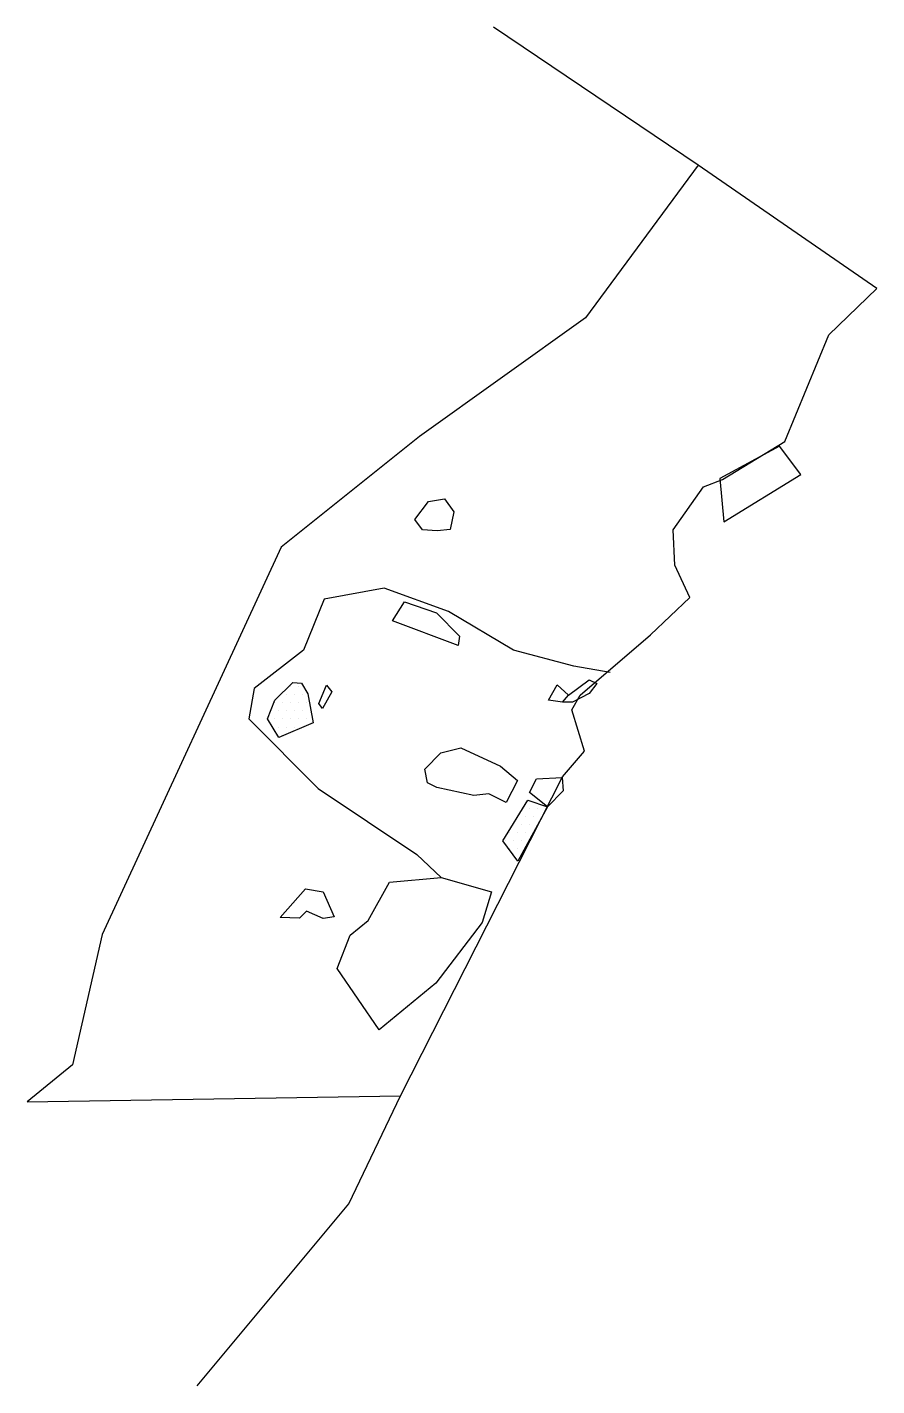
# Model space of a CAD drawing. Header units: metres. Extents: x -1.01 to 0.3, y -17.3 to -15.21.
import ezdxf

# ---------------------------------------------------------------- set-up
doc = ezdxf.new("R2010")
doc.units = ezdxf.units.M
doc.header["$LTSCALE"] = 25
doc.header["$MEASUREMENT"] = 0
doc.linetypes.add('STRICHPUNKTX2', pattern=[2, 1, -0.5, 0, -0.5])
doc.layers.get('0').update_dxf_attribs({"linetype": 'CONTINUOUS'})
for name, color, linetype in [('BEFUND', 1, 'CONTINUOUS'), ('GRABUNGSGRENZE', 3, 'STRICHPUNKTX2'), ('STEINE', 4, 'CONTINUOUS'), ('STEINESCHRAFF', 4, 'CONTINUOUS')]:
    doc.layers.add(name, color=color, linetype=linetype)

# ---------------------------------------------------------------- blocks, each defined once
blk = doc.blocks.new('*X1')
at = {"color": 0}
for p, q in [((-60, -1622.5), (-60, -1622.5)), ((-58.75, -1622.5), (-58.75, -1622.5)), ((-60.625, -1623.75), (-60.625, -1623.75)), ((-59.375, -1623.75), (-59.375, -1623.75)), ((-58.125, -1623.75), (-58.125, -1623.75)), ((-62.5, -1625), (-62.5, -1625)), ((-61.875, -1626.25), (-61.875, -1626.25)), ((-61.25, -1625), (-61.25, -1625)), ((-60.625, -1626.25), (-60.625, -1626.25)), ((-60, -1625), (-60, -1625)), ((-59.375, -1626.25), (-59.375, -1626.25)), ((-58.75, -1625), (-58.75, -1625)), ((-58.125, -1626.25), (-58.125, -1626.25)), ((-57.5, -1625), (-57.5, -1625)), ((-62.5, -1627.5), (-62.5, -1627.5)), ((-61.875, -1628.75), (-61.875, -1628.75)), ((-61.25, -1627.5), (-61.25, -1627.5)), ((-60.625, -1628.75), (-60.625, -1628.75)), ((-60, -1627.5), (-60, -1627.5)), ((-59.375, -1628.75), (-59.375, -1628.75)), ((-58.75, -1627.5), (-58.75, -1627.5)), ((-58.125, -1628.75), (-58.125, -1628.75)), ((-57.5, -1627.5), (-57.5, -1627.5)), ((-61.25, -1630), (-61.25, -1630)), ((-23.125, -1641.25), (-23.125, -1641.25)), ((-21.875, -1641.25), (-21.875, -1641.25)), ((-20.625, -1641.25), (-20.625, -1641.25)), ((-23.75, -1642.5), (-23.75, -1642.5)), ((-22.5, -1642.5), (-22.5, -1642.5)), ((-21.25, -1642.5), (-21.25, -1642.5)), ((-26.25, -1645), (-26.25, -1645)), ((-25.625, -1643.75), (-25.625, -1643.75)), ((-25, -1645), (-25, -1645)), ((-24.375, -1643.75), (-24.375, -1643.75)), ((-23.75, -1645), (-23.75, -1645)), ((-23.125, -1643.75), (-23.125, -1643.75)), ((-21.875, -1643.75), (-21.875, -1643.75)), ((-26.875, -1646.25), (-26.875, -1646.25)), ((-26.25, -1647.5), (-26.25, -1647.5)), ((-25.625, -1646.25), (-25.625, -1646.25)), ((-25, -1647.5), (-25, -1647.5)), ((-24.375, -1646.25), (-24.375, -1646.25))]:
    blk.add_line(p, q, dxfattribs=at)

msp = doc.modelspace()

# ---------------------------------------------------------------- linework, layer by layer
at = {"layer": 'BEFUND'}
for points in [[(-0.397, -15.9832), (-0.4085, -15.9673), (-0.3873, -15.9395), (-0.3628, -15.9352), (-0.3482, -15.9553), (-0.3542, -15.9827), (-0.3741, -15.985), (-0.397, -15.9832)], [(-0.1073, -16.2033), (-0.1632, -16.1935), (-0.2566, -16.1689), (-0.3568, -16.109), (-0.4557, -16.0732), (-0.5486, -16.0903), (-0.5803, -16.1687), (-0.6563, -16.2279), (-0.6649, -16.2751), (-0.5578, -16.3826), (-0.4053, -16.4844), (-0.368, -16.5195)]]:
    msp.add_lwpolyline(points, dxfattribs=at)
at = {"layer": 'GRABUNGSGRENZE', "flags": 128}
for points in [[(-0.7446, -17.3041), (-0.5103, -17.0232), (-0.4308, -16.8566), (-0.1806, -16.3644), (-0.147, -16.3246), (-0.1666, -16.2612), (-0.1536, -16.2384), (-0.0449, -16.145), (0.0154, -16.0877), (-0.0074, -16.0375), (-0.0103, -15.9834), (0.0369, -15.9167), (0.0661, -15.9054), (0.1621, -15.847), (0.2299, -15.6822), (0.3041, -15.6108), (0.0283, -15.4204), (-0.287, -15.2076)], [(0.0283, -15.4204), (-0.1453, -15.6562), (-0.4013, -15.839), (-0.6149, -16.01), (-0.8908, -16.6078), (-0.9366, -16.809), (-1.0066, -16.8657), (-0.4308, -16.8566)]]:
    msp.add_lwpolyline(points, dxfattribs=at)
at = {"layer": 'STEINE'}
for points in [[(0.062, -15.9038), (0.0683, -15.9711), (0.1869, -15.8977), (0.1538, -15.854), (0.062, -15.9038)], [(-0.4431, -16.1238), (-0.4244, -16.0944), (-0.3752, -16.1113), (-0.3399, -16.1475), (-0.3416, -16.1617), (-0.4431, -16.1238)], [(-0.6185, -16.3035), (-0.636, -16.2747), (-0.6244, -16.2458), (-0.5966, -16.2186), (-0.5834, -16.2198), (-0.5739, -16.2363), (-0.5653, -16.2812), (-0.6185, -16.3035)], [(-0.5567, -16.2512), (-0.5447, -16.2229), (-0.5367, -16.2331), (-0.5512, -16.259), (-0.5567, -16.2512)], [(-0.1807, -16.2493), (-0.2026, -16.246), (-0.189, -16.2222), (-0.1714, -16.2382)], [(-0.1807, -16.2493), (-0.1714, -16.2382), (-0.1395, -16.2146), (-0.1279, -16.2204), (-0.1398, -16.236), (-0.1654, -16.249)], [(-0.1654, -16.249), (-0.1807, -16.2493)], [(-0.3891, -16.3736), (-0.3934, -16.3526), (-0.3687, -16.3275), (-0.3375, -16.3197), (-0.2762, -16.348), (-0.25, -16.3702), (-0.2677, -16.4041), (-0.2946, -16.3905), (-0.3175, -16.3933), (-0.3744, -16.3809), (-0.3891, -16.3736)], [(-0.2041, -16.4105), (-0.2319, -16.3883), (-0.2209, -16.3675), (-0.1811, -16.3655), (-0.1799, -16.3858), (-0.2041, -16.4105)], [(-0.2495, -16.4945), (-0.273, -16.4632), (-0.2341, -16.4005), (-0.2041, -16.4105), (-0.2495, -16.4945)], [(-0.4637, -16.7548), (-0.5282, -16.6602), (-0.5082, -16.6085), (-0.4804, -16.5859), (-0.4476, -16.5267), (-0.368, -16.5195), (-0.2903, -16.5419), (-0.3047, -16.5891), (-0.3761, -16.6825), (-0.4637, -16.7548)], [(-0.6164, -16.5812), (-0.5771, -16.5373), (-0.5502, -16.5417), (-0.5328, -16.5802), (-0.5502, -16.583), (-0.5755, -16.5715), (-0.5863, -16.5826), (-0.6164, -16.5812)]]:
    msp.add_lwpolyline(points, dxfattribs=at)

# ---------------------------------------------------------------- block references
at = {"layer": 'STEINESCHRAFF', "xscale": 0.01, "yscale": 0.01, "zscale": 0.01}
msp.add_blockref('*X1', (0, 0), dxfattribs=at)

doc.saveas('drawing.dxf')
